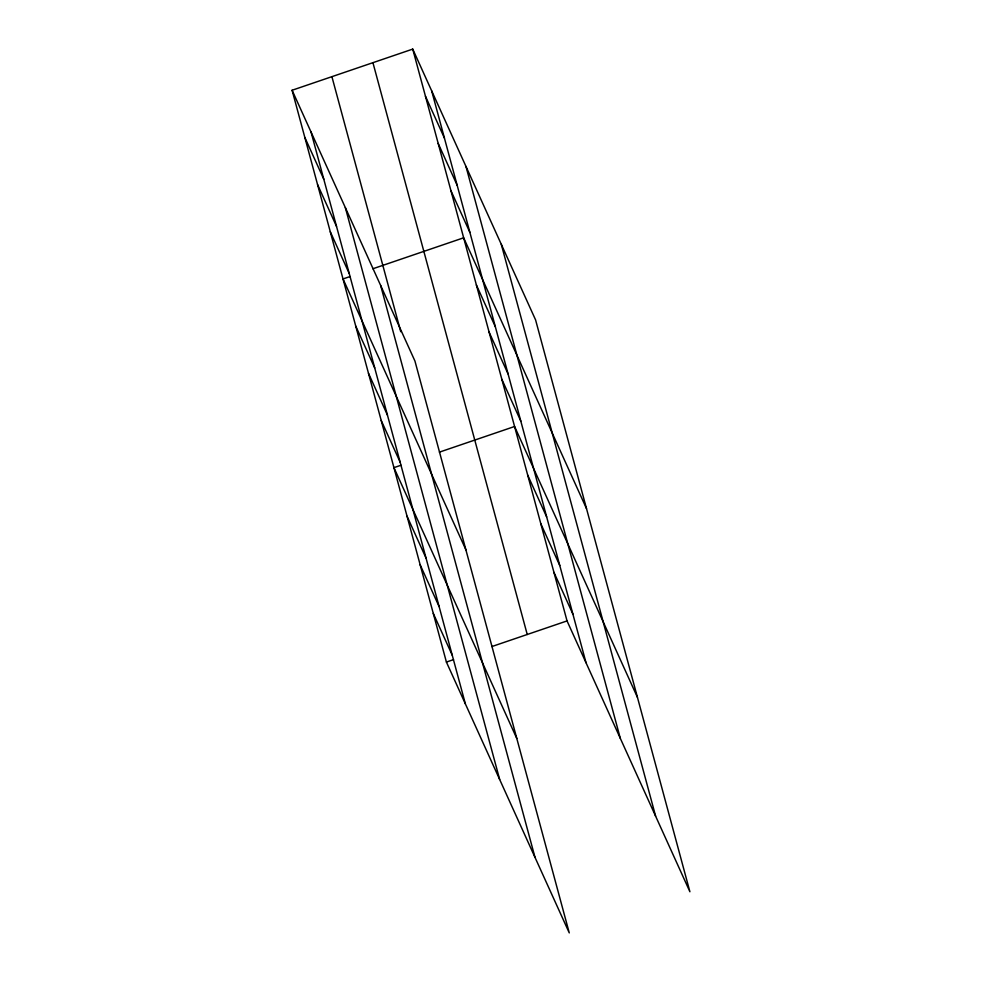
<?xml version="1.0" encoding="UTF-8"?>
<svg xmlns="http://www.w3.org/2000/svg" width="982" height="982" viewBox="0 0 982 982"><rect width="100%" height="100%" fill="white"/><g stroke="black" fill="none" stroke-linecap="round" stroke-linejoin="round"><path stroke-width="1.47" d="M292.096 90.246L414.956 361.081L569.265 932.9L446.405 662.064L292.096 90.246L412.735 49.1L535.595 319.936L689.904 891.754L567.044 620.919L412.735 49.1M350.132 276.519L343.025 278.937L465.885 549.785M372.878 268.761L463.651 237.804L586.512 508.639M401.049 465.223L393.942 467.641L516.802 738.476M439.408 452.137L514.58 426.495L637.441 697.343M446.405 662.064L453.524 659.634M491.872 646.549L567.044 620.919M425.464 96.273L444.429 138.069M438.193 143.446L457.158 185.254M450.922 190.631L469.887 232.427M476.38 284.976L495.345 326.773M489.11 332.149L508.075 373.946M501.851 379.322L520.804 421.118M527.69 475.104L546.655 516.9M540.812 523.713L559.765 565.509M553.922 572.31L572.887 614.106M304.825 137.419L323.79 179.215M317.567 184.591L336.519 226.388M330.296 231.764L349.248 273.561M355.754 326.122L374.719 367.919M368.483 373.295L387.448 415.091M381.212 420.468L400.177 462.264M407.064 516.25L426.016 558.046M420.173 564.846L439.138 606.655M433.295 613.455L452.26 655.252M501.299 244.358L655.62 816.177M465.984 166.486L620.293 738.304M431.687 90.896L586.009 662.715M372.927 62.676L527.236 634.495M331.904 76.67L400.73 331.707M380.672 285.504L534.981 857.311M345.345 207.619L499.654 779.438M311.061 132.042L465.37 703.861"/></g></svg>
